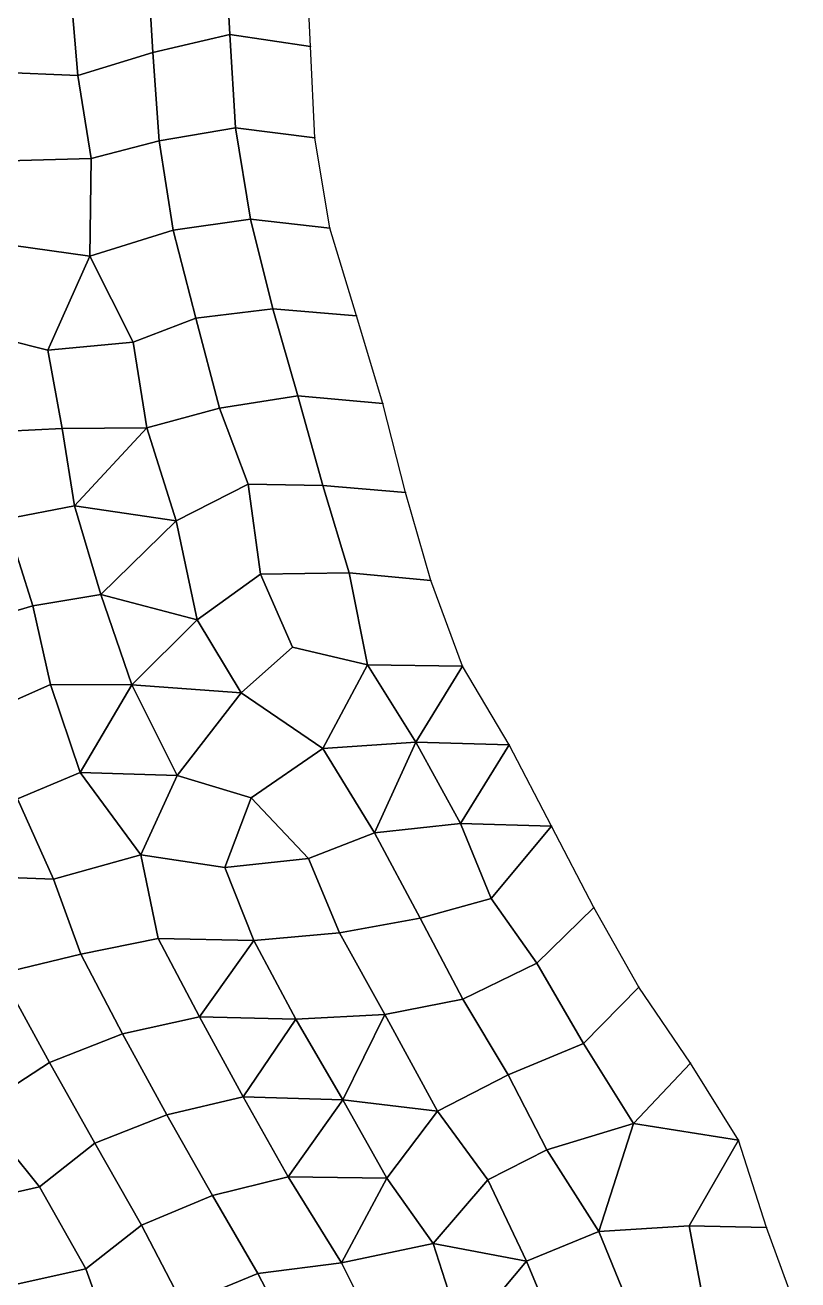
# Model space of a CAD drawing. Extents: x 727294 to 731543, y 8575035 to 8579824.
# Drawn here: x 729826.5 to 729995.1, y 8576537.1 to 8576811 of the extents above; entities that cross this region are included whole.
import ezdxf

# ---------------------------------------------------------------- set-up
doc = ezdxf.new("R2010")
doc.units = 0
for name, color, linetype in [('MESH_BOUND', 25, 'CONTINUOUS'), ('MESH_ELEMS', 250, 'CONTINUOUS'), ('MESH_NODES', 18, 'CONTINUOUS')]:
    doc.layers.add(name, color=color, linetype=linetype)

msp = doc.modelspace()

# ---------------------------------------------------------------- linework, layer by layer
at = {"layer": 'MESH_BOUND', "color": 25}
for points in [[(729888.81, 8576806.3, 38.17), (729887.81, 8576826.28, 38.17)], [(729889.76, 8576786.34, 38.17), (729888.81, 8576806.3, 38.17)], [(729893.02, 8576766.65, 38.17), (729889.76, 8576786.34, 38.17)], [(729898.79, 8576747.5, 38.17), (729893.02, 8576766.65, 38.17)], [(729904.57, 8576728.36, 38.17), (729898.79, 8576747.5, 38.17)], [(729909.52, 8576708.99, 38.17), (729904.57, 8576728.36, 38.17)], [(729914.99, 8576689.75, 38.17), (729909.52, 8576708.99, 38.17)], [(729921.94, 8576671.1, 38.17), (729914.99, 8576689.75, 38.17)], [(729932.08, 8576653.87, 38.17), (729921.94, 8576671.1, 38.17)], [(729941.34, 8576636.15, 38.17), (729932.08, 8576653.87, 38.17)], [(729950.55, 8576618.39, 38.17), (729941.34, 8576636.15, 38.17)], [(729960.38, 8576600.99, 38.17), (729950.55, 8576618.39, 38.17)], [(729971.64, 8576584.47, 38.17), (729960.38, 8576600.99, 38.17)], [(729982.13, 8576567.65, 38.17), (729971.64, 8576584.47, 38.17)], [(729988.24, 8576548.61, 38.17), (729982.13, 8576567.65, 38.17)], [(729995.08, 8576529.87, 38.17), (729988.24, 8576548.61, 38.17)]]:
    msp.add_polyline3d(points, dxfattribs=at)
at = {"layer": 'MESH_ELEMS', "color": 179}
for points in [[(729871.21, 8576808.88, 38.17), (729870.11, 8576828.72, 38.17), (729853.25, 8576824.61, 34.79), (729854.41, 8576804.99, 37.69)], [(729871.21, 8576808.88, 38.17), (729888.81, 8576806.3, 38.17), (729887.81, 8576826.28, 38.17), (729870.11, 8576828.72, 38.17)], [(729854.41, 8576804.99, 37.69), (729853.25, 8576824.61, 34.79), (729836.47, 8576818.89, 33.76), (729838.04, 8576799.98, 33.21)], [(729820.62, 8576800.68, 32.88), (729838.04, 8576799.98, 33.21), (729836.47, 8576818.89, 33.76), (729818.66, 8576820.01, 32.95)], [(729854.41, 8576804.99, 37.69), (729855.81, 8576785.73, 36.17), (729872.44, 8576788.52, 38.17), (729871.21, 8576808.88, 38.17)], [(729888.81, 8576806.3, 38.17), (729871.21, 8576808.88, 38.17), (729872.44, 8576788.52, 38.17), (729889.76, 8576786.34, 38.17)], [(729838.04, 8576799.98, 33.21), (729840.95, 8576781.83, 33.61), (729855.81, 8576785.73, 36.17), (729854.41, 8576804.99, 37.69)], [(729838.04, 8576799.98, 33.21), (729820.62, 8576800.68, 32.88), (729822.76, 8576781.34, 33.21), (729840.95, 8576781.83, 33.61)], [(729872.44, 8576788.52, 38.17), (729855.81, 8576785.73, 36.17), (729858.85, 8576766.22, 36.58), (729875.67, 8576768.63, 38.17)], [(729889.76, 8576786.34, 38.17), (729872.44, 8576788.52, 38.17), (729875.67, 8576768.63, 38.17), (729893.02, 8576766.65, 38.17)], [(729858.85, 8576766.22, 36.58), (729855.81, 8576785.73, 36.17), (729840.95, 8576781.83, 33.61), (729840.69, 8576760.53, 33.99)], [(729823.57, 8576762.95, 34.58), (729840.69, 8576760.53, 33.99), (729840.95, 8576781.83, 33.61), (729822.76, 8576781.34, 33.21)], [(729863.81, 8576747.03, 37.97), (729880.56, 8576749.08, 38.17), (729875.67, 8576768.63, 38.17), (729858.85, 8576766.22, 36.58)], [(729880.56, 8576749.08, 38.17), (729898.79, 8576747.5, 38.17), (729893.02, 8576766.65, 38.17), (729875.67, 8576768.63, 38.17)], [(729840.69, 8576760.53, 33.99), (729850.1, 8576741.81, 34.16), (729863.81, 8576747.03, 37.97), (729858.85, 8576766.22, 36.58)], [(729823.57, 8576762.95, 34.58), (729812.94, 8576744.69, 33.9), (729831.53, 8576740.01, 33.74), (729840.69, 8576760.53, 33.99)], [(729840.69, 8576760.53, 33.99), (729831.53, 8576740.01, 33.74), (729850.1, 8576741.81, 34.16), (729840.69, 8576760.53, 33.99)], [(729868.91, 8576727.34, 36.96), (729863.81, 8576747.03, 37.97), (729850.1, 8576741.81, 34.16), (729853.1, 8576723.1, 34.34)], [(729868.91, 8576727.34, 36.96), (729886.05, 8576730.09, 38.17), (729880.56, 8576749.08, 38.17), (729863.81, 8576747.03, 37.97)], [(729898.79, 8576747.5, 38.17), (729880.56, 8576749.08, 38.17), (729886.05, 8576730.09, 38.17), (729904.57, 8576728.36, 38.17)], [(729831.53, 8576740.01, 33.74), (729812.94, 8576744.69, 33.9), (729816.87, 8576722.03, 33.95), (729834.59, 8576722.92, 34.34)], [(729834.59, 8576722.92, 34.34), (729853.1, 8576723.1, 34.34), (729850.1, 8576741.81, 34.16), (729831.53, 8576740.01, 33.74)], [(729875.21, 8576710.82, 35.82), (729891.5, 8576710.47, 38.17), (729886.05, 8576730.09, 38.17), (729868.91, 8576727.34, 36.96)], [(729891.5, 8576710.47, 38.17), (729909.52, 8576708.99, 38.17), (729904.57, 8576728.36, 38.17), (729886.05, 8576730.09, 38.17)], [(729875.21, 8576710.82, 35.82), (729868.91, 8576727.34, 36.96), (729853.1, 8576723.1, 34.34), (729859.5, 8576702.76, 34.97)], [(729834.59, 8576722.92, 34.34), (729816.87, 8576722.03, 33.95), (729822.23, 8576703.13, 34.13), (729837.33, 8576706.06, 34.32)], [(729837.33, 8576706.06, 34.32), (729853.1, 8576723.1, 34.34), (729834.59, 8576722.92, 34.34), (729837.33, 8576706.06, 34.32)], [(729853.1, 8576723.1, 34.34), (729837.33, 8576706.06, 34.32), (729859.5, 8576702.76, 34.97), (729853.1, 8576723.1, 34.34)], [(729877.88, 8576691.13, 35.18), (729875.21, 8576710.82, 35.82), (729859.5, 8576702.76, 34.97), (729864.08, 8576681.2, 35.12)], [(729877.88, 8576691.13, 35.18), (729897.22, 8576691.44, 38.17), (729891.5, 8576710.47, 38.17), (729875.21, 8576710.82, 35.82)], [(729909.52, 8576708.99, 38.17), (729891.5, 8576710.47, 38.17), (729897.22, 8576691.44, 38.17), (729914.99, 8576689.75, 38.17)], [(729828.23, 8576684.21, 34.7), (729843.03, 8576686.73, 34.98), (729837.33, 8576706.06, 34.32), (729822.23, 8576703.13, 34.13)], [(729837.33, 8576706.06, 34.32), (729843.03, 8576686.73, 34.98), (729859.5, 8576702.76, 34.97), (729837.33, 8576706.06, 34.32)], [(729806.73, 8576699.21, 34.06), (729812.13, 8576679.53, 34.16), (729828.23, 8576684.21, 34.7), (729822.23, 8576703.13, 34.13)], [(729859.5, 8576702.76, 34.97), (729843.03, 8576686.73, 34.98), (729864.08, 8576681.2, 35.12), (729859.5, 8576702.76, 34.97)], [(729884.87, 8576675.24, 35.43), (729877.88, 8576691.13, 35.18), (729864.08, 8576681.2, 35.12), (729873.67, 8576665.24, 35.49)], [(729897.22, 8576691.44, 38.17), (729877.88, 8576691.13, 35.18), (729884.87, 8576675.24, 35.43), (729901.23, 8576671.39, 38.11)], [(729914.99, 8576689.75, 38.17), (729897.22, 8576691.44, 38.17), (729901.23, 8576671.39, 38.11), (729921.94, 8576671.1, 38.17)], [(729832.05, 8576667.08, 35.2), (729849.83, 8576666.98, 35.27), (729843.03, 8576686.73, 34.98), (729828.23, 8576684.21, 34.7)], [(729849.83, 8576666.98, 35.27), (729864.08, 8576681.2, 35.12), (729843.03, 8576686.73, 34.98), (729849.83, 8576666.98, 35.27)], [(729832.05, 8576667.08, 35.2), (729828.23, 8576684.21, 34.7), (729812.13, 8576679.53, 34.16), (729817.96, 8576660.79, 35.2)], [(729849.83, 8576666.98, 35.27), (729873.67, 8576665.24, 35.49), (729864.08, 8576681.2, 35.12), (729849.83, 8576666.98, 35.27)], [(729891.46, 8576653.08, 35.48), (729901.23, 8576671.39, 38.11), (729884.87, 8576675.24, 35.43), (729873.67, 8576665.24, 35.49)], [(729901.23, 8576671.39, 38.11), (729891.46, 8576653.08, 35.48), (729911.76, 8576654.46, 38.16), (729901.23, 8576671.39, 38.11)], [(729921.94, 8576671.1, 38.17), (729901.23, 8576671.39, 38.11), (729911.76, 8576654.46, 38.16), (729921.94, 8576671.1, 38.17)], [(729932.08, 8576653.87, 38.17), (729921.94, 8576671.1, 38.17), (729911.76, 8576654.46, 38.16), (729932.08, 8576653.87, 38.17)], [(729838.58, 8576647.88, 35.36), (729832.05, 8576667.08, 35.2), (729817.96, 8576660.79, 35.2), (729824.85, 8576642.09, 35.35)], [(729832.05, 8576667.08, 35.2), (729838.58, 8576647.88, 35.36), (729849.83, 8576666.98, 35.27), (729832.05, 8576667.08, 35.2)], [(729849.83, 8576666.98, 35.27), (729838.58, 8576647.88, 35.36), (729859.7, 8576647.22, 35.39), (729849.83, 8576666.98, 35.27)], [(729859.7, 8576647.22, 35.39), (729873.67, 8576665.24, 35.49), (729849.83, 8576666.98, 35.27), (729859.7, 8576647.22, 35.39)], [(729875.84, 8576642.31, 35.4), (729891.46, 8576653.08, 35.48), (729873.67, 8576665.24, 35.49), (729859.7, 8576647.22, 35.39)], [(729902.74, 8576634.69, 35.58), (729911.76, 8576654.46, 38.16), (729891.46, 8576653.08, 35.48), (729902.74, 8576634.69, 35.58)], [(729921.46, 8576636.76, 38.17), (729911.76, 8576654.46, 38.16), (729902.74, 8576634.69, 35.58), (729921.46, 8576636.76, 38.17)], [(729911.76, 8576654.46, 38.16), (729921.46, 8576636.76, 38.17), (729932.08, 8576653.87, 38.17), (729911.76, 8576654.46, 38.16)], [(729932.08, 8576653.87, 38.17), (729921.46, 8576636.76, 38.17), (729941.34, 8576636.15, 38.17), (729932.08, 8576653.87, 38.17)], [(729888.34, 8576629.1, 35.39), (729902.74, 8576634.69, 35.58), (729891.46, 8576653.08, 35.48), (729875.84, 8576642.31, 35.4)], [(729832.73, 8576624.56, 35.37), (729851.76, 8576629.87, 35.4), (729838.58, 8576647.88, 35.36), (729824.85, 8576642.09, 35.35)], [(729838.58, 8576647.88, 35.36), (729851.76, 8576629.87, 35.4), (729859.7, 8576647.22, 35.39), (729838.58, 8576647.88, 35.36)], [(729870.13, 8576627.13, 35.42), (729875.84, 8576642.31, 35.4), (729859.7, 8576647.22, 35.39), (729851.76, 8576629.87, 35.4)], [(729832.73, 8576624.56, 35.37), (729824.85, 8576642.09, 35.35), (729813.55, 8576625.3, 35.37), (729832.73, 8576624.56, 35.37)], [(729888.34, 8576629.1, 35.39), (729875.84, 8576642.31, 35.4), (729870.13, 8576627.13, 35.42), (729888.34, 8576629.1, 35.39)], [(729902.74, 8576634.69, 35.58), (729888.34, 8576629.1, 35.39), (729895.08, 8576612.91, 35.53), (729912.68, 8576616.06, 35.64)], [(729912.68, 8576616.06, 35.64), (729928.21, 8576620.36, 38.14), (729921.46, 8576636.76, 38.17), (729902.74, 8576634.69, 35.58)], [(729928.21, 8576620.36, 38.14), (729941.34, 8576636.15, 38.17), (729921.46, 8576636.76, 38.17), (729928.21, 8576620.36, 38.14)], [(729928.21, 8576620.36, 38.14), (729938.13, 8576606.24, 38.16), (729950.55, 8576618.39, 38.17), (729941.34, 8576636.15, 38.17)], [(729838.69, 8576608.21, 35.09), (729855.55, 8576611.66, 35.22), (729851.76, 8576629.87, 35.4), (729832.73, 8576624.56, 35.37)], [(729855.55, 8576611.66, 35.22), (729876.42, 8576611.22, 35.27), (729870.13, 8576627.13, 35.42), (729851.76, 8576629.87, 35.4)], [(729876.42, 8576611.22, 35.27), (729895.08, 8576612.91, 35.53), (729888.34, 8576629.1, 35.39), (729870.13, 8576627.13, 35.42)], [(729832.73, 8576624.56, 35.37), (729813.55, 8576625.3, 35.37), (729821.28, 8576604, 34.93), (729838.69, 8576608.21, 35.09)], [(729928.21, 8576620.36, 38.14), (729912.68, 8576616.06, 35.64), (729921.99, 8576598.44, 35.71), (729938.13, 8576606.24, 38.16)], [(729960.38, 8576600.99, 38.17), (729950.55, 8576618.39, 38.17), (729938.13, 8576606.24, 38.16), (729948.32, 8576588.75, 38.17)], [(729904.96, 8576595.05, 35.65), (729921.99, 8576598.44, 35.71), (729912.68, 8576616.06, 35.64), (729895.08, 8576612.91, 35.53)], [(729885.55, 8576594.02, 34.97), (729904.96, 8576595.05, 35.65), (729895.08, 8576612.91, 35.53), (729876.42, 8576611.22, 35.27)], [(729855.55, 8576611.66, 35.22), (729838.69, 8576608.21, 35.09), (729847.81, 8576590.81, 34.74), (729864.55, 8576594.54, 34.88)], [(729864.55, 8576594.54, 34.88), (729876.42, 8576611.22, 35.27), (729855.55, 8576611.66, 35.22), (729864.55, 8576594.54, 34.88)], [(729864.55, 8576594.54, 34.88), (729885.55, 8576594.02, 34.97), (729876.42, 8576611.22, 35.27), (729864.55, 8576594.54, 34.88)], [(729838.69, 8576608.21, 35.09), (729821.28, 8576604, 34.93), (729831.84, 8576584.61, 34.56), (729847.81, 8576590.81, 34.74)], [(729931.86, 8576581.92, 35.78), (729948.32, 8576588.75, 38.17), (729938.13, 8576606.24, 38.16), (729921.99, 8576598.44, 35.71)], [(729831.84, 8576584.61, 34.56), (729821.28, 8576604, 34.93), (729809, 8576590.91, 34.6), (729816.08, 8576574.35, 34.33)], [(729948.32, 8576588.75, 38.17), (729959.22, 8576571.3, 38.17), (729971.64, 8576584.47, 38.17), (729960.38, 8576600.99, 38.17)], [(729916.51, 8576573.95, 35.72), (729931.86, 8576581.92, 35.78), (729921.99, 8576598.44, 35.71), (729904.96, 8576595.05, 35.65)], [(729857.45, 8576573.16, 34.45), (729874.11, 8576577.12, 34.58), (729864.55, 8576594.54, 34.88), (729847.81, 8576590.81, 34.74)], [(729885.55, 8576594.02, 34.97), (729864.55, 8576594.54, 34.88), (729874.11, 8576577.12, 34.58), (729885.55, 8576594.02, 34.97)], [(729885.55, 8576594.02, 34.97), (729874.11, 8576577.12, 34.58), (729895.82, 8576576.45, 35.03), (729885.55, 8576594.02, 34.97)], [(729885.55, 8576594.02, 34.97), (729895.82, 8576576.45, 35.03), (729904.96, 8576595.05, 35.65), (729885.55, 8576594.02, 34.97)], [(729904.96, 8576595.05, 35.65), (729895.82, 8576576.45, 35.03), (729916.51, 8576573.95, 35.72), (729904.96, 8576595.05, 35.65)], [(729841.74, 8576566.96, 34.29), (729857.45, 8576573.16, 34.45), (729847.81, 8576590.81, 34.74), (729831.84, 8576584.61, 34.56)], [(729940.35, 8576565.56, 35.66), (729959.22, 8576571.3, 38.17), (729948.32, 8576588.75, 38.17), (729931.86, 8576581.92, 35.78)], [(729816.08, 8576574.35, 34.33), (729829.68, 8576557.49, 34.13), (729841.74, 8576566.96, 34.29), (729831.84, 8576584.61, 34.56)], [(729982.13, 8576567.65, 38.17), (729971.64, 8576584.47, 38.17), (729959.22, 8576571.3, 38.17), (729982.13, 8576567.65, 38.17)], [(729931.86, 8576581.92, 35.78), (729916.51, 8576573.95, 35.72), (729927.46, 8576558.99, 35.62), (729940.35, 8576565.56, 35.66)], [(729874.11, 8576577.12, 34.58), (729857.45, 8576573.16, 34.45), (729867.41, 8576555.59, 34.17), (729883.93, 8576559.63, 34.33)], [(729883.93, 8576559.63, 34.33), (729895.82, 8576576.45, 35.03), (729874.11, 8576577.12, 34.58), (729883.93, 8576559.63, 34.33)], [(729829.68, 8576557.49, 34.13), (729816.08, 8576574.35, 34.33), (729810.12, 8576553.05, 34.05), (729829.68, 8576557.49, 34.13)], [(729895.82, 8576576.45, 35.03), (729883.93, 8576559.63, 34.33), (729905.46, 8576559.38, 35.54), (729895.82, 8576576.45, 35.03)], [(729905.46, 8576559.38, 35.54), (729916.51, 8576573.95, 35.72), (729895.82, 8576576.45, 35.03), (729905.46, 8576559.38, 35.54)], [(729851.9, 8576549.09, 34.03), (729867.41, 8576555.59, 34.17), (729857.45, 8576573.16, 34.45), (729841.74, 8576566.96, 34.29)], [(729905.46, 8576559.38, 35.54), (729915.5, 8576545.12, 35.62), (729927.46, 8576558.99, 35.62), (729916.51, 8576573.95, 35.72)], [(729951.67, 8576547.74, 35.61), (729959.22, 8576571.3, 38.17), (729940.35, 8576565.56, 35.66), (729951.67, 8576547.74, 35.61)], [(729959.22, 8576571.3, 38.17), (729951.67, 8576547.74, 35.61), (729971.34, 8576548.93, 38.17), (729982.13, 8576567.65, 38.17)], [(729851.9, 8576549.09, 34.03), (729841.74, 8576566.96, 34.29), (729829.68, 8576557.49, 34.13), (729839.82, 8576539.53, 33.92)], [(729982.13, 8576567.65, 38.17), (729971.34, 8576548.93, 38.17), (729988.24, 8576548.61, 38.17), (729982.13, 8576567.65, 38.17)], [(729940.35, 8576565.56, 35.66), (729927.46, 8576558.99, 35.62), (729935.89, 8576541.25, 35.58), (729951.67, 8576547.74, 35.61)], [(729877.3, 8576538.53, 33.92), (729895.56, 8576540.88, 34.47), (729883.93, 8576559.63, 34.33), (729867.41, 8576555.59, 34.17)], [(729883.93, 8576559.63, 34.33), (729895.56, 8576540.88, 34.47), (729905.46, 8576559.38, 35.54), (729883.93, 8576559.63, 34.33)], [(729895.56, 8576540.88, 34.47), (729915.5, 8576545.12, 35.62), (729905.46, 8576559.38, 35.54), (729895.56, 8576540.88, 34.47)], [(729927.46, 8576558.99, 35.62), (729915.5, 8576545.12, 35.62), (729935.89, 8576541.25, 35.58), (729927.46, 8576558.99, 35.62)], [(729829.68, 8576557.49, 34.13), (729810.12, 8576553.05, 34.05), (729819.69, 8576535.15, 33.89), (729839.82, 8576539.53, 33.92)], [(729867.41, 8576555.59, 34.17), (729851.9, 8576549.09, 34.03), (729860.95, 8576531.77, 33.85), (729877.3, 8576538.53, 33.92)], [(729839.82, 8576539.53, 33.92), (729846.93, 8576519.81, 33.78), (729860.95, 8576531.77, 33.85), (729851.9, 8576549.09, 34.03)], [(729959.57, 8576528.28, 35.64), (729951.67, 8576547.74, 35.61), (729935.89, 8576541.25, 35.58), (729943.61, 8576522.72, 35.6)], [(729959.57, 8576528.28, 35.64), (729974.43, 8576532.75, 38.17), (729971.34, 8576548.93, 38.17), (729951.67, 8576547.74, 35.61)], [(729974.43, 8576532.75, 38.17), (729995.08, 8576529.87, 38.17), (729988.24, 8576548.61, 38.17), (729971.34, 8576548.93, 38.17)], [(729904.79, 8576522.39, 35.24), (729922.09, 8576524.69, 35.58), (729915.5, 8576545.12, 35.62), (729895.56, 8576540.88, 34.47)], [(729935.89, 8576541.25, 35.58), (729915.5, 8576545.12, 35.62), (729922.09, 8576524.69, 35.58), (729935.89, 8576541.25, 35.58)], [(729943.61, 8576522.72, 35.6), (729935.89, 8576541.25, 35.58), (729922.09, 8576524.69, 35.58), (729943.61, 8576522.72, 35.6)], [(729839.82, 8576539.53, 33.92), (729819.69, 8576535.15, 33.89), (729829.53, 8576517.28, 33.76), (729846.93, 8576519.81, 33.78)], [(729877.3, 8576538.53, 33.92), (729860.95, 8576531.77, 33.85), (729870.76, 8576517.1, 33.73), (729886.72, 8576520.43, 33.85)], [(729886.72, 8576520.43, 33.85), (729904.79, 8576522.39, 35.24), (729895.56, 8576540.88, 34.47), (729877.3, 8576538.53, 33.92)]]:
    msp.add_3dface(points, dxfattribs=at)
at = {"layer": 'MESH_NODES', "color": 18}
for p in [(729871.21, 8576808.88, 38.17), (729854.41, 8576804.99, 37.69), (729888.81, 8576806.3, 38.17), (729838.04, 8576799.98, 33.21), (729872.44, 8576788.52, 38.17), (729855.81, 8576785.73, 36.17), (729889.76, 8576786.34, 38.17), (729840.95, 8576781.83, 33.61), (729875.67, 8576768.63, 38.17), (729858.85, 8576766.22, 36.58), (729893.02, 8576766.65, 38.17), (729840.69, 8576760.53, 33.99), (729863.81, 8576747.03, 37.97), (729880.56, 8576749.08, 38.17), (729898.79, 8576747.5, 38.17), (729850.1, 8576741.81, 34.16), (729831.53, 8576740.01, 33.74), (729886.05, 8576730.09, 38.17), (729904.57, 8576728.36, 38.17), (729868.91, 8576727.34, 36.96), (729834.59, 8576722.92, 34.34), (729853.1, 8576723.1, 34.34), (729875.21, 8576710.82, 35.82), (729891.5, 8576710.47, 38.17), (729909.52, 8576708.99, 38.17), (729837.33, 8576706.06, 34.32), (729859.5, 8576702.76, 34.97), (729877.88, 8576691.13, 35.18), (729897.22, 8576691.44, 38.17), (729914.99, 8576689.75, 38.17), (729843.03, 8576686.73, 34.98), (729828.23, 8576684.21, 34.7), (729864.08, 8576681.2, 35.12), (729884.87, 8576675.24, 35.43), (729901.23, 8576671.39, 38.11), (729921.94, 8576671.1, 38.17), (729832.05, 8576667.08, 35.2), (729849.83, 8576666.98, 35.27), (729873.67, 8576665.24, 35.49), (729911.76, 8576654.46, 38.16), (729932.08, 8576653.87, 38.17), (729891.46, 8576653.08, 35.48), (729838.58, 8576647.88, 35.36), (729859.7, 8576647.22, 35.39), (729875.84, 8576642.31, 35.4), (729902.74, 8576634.69, 35.58), (729921.46, 8576636.76, 38.17), (729941.34, 8576636.15, 38.17), (729851.76, 8576629.87, 35.4), (729888.34, 8576629.1, 35.39), (729870.13, 8576627.13, 35.42), (729832.73, 8576624.56, 35.37), (729928.21, 8576620.36, 38.14), (729950.55, 8576618.39, 38.17), (729912.68, 8576616.06, 35.64), (729895.08, 8576612.91, 35.53), (729855.55, 8576611.66, 35.22), (729876.42, 8576611.22, 35.27), (729838.69, 8576608.21, 35.09), (729938.13, 8576606.24, 38.16), (729960.38, 8576600.99, 38.17), (729921.99, 8576598.44, 35.71), (729864.55, 8576594.54, 34.88), (729885.55, 8576594.02, 34.97), (729904.96, 8576595.05, 35.65), (729847.81, 8576590.81, 34.74), (729948.32, 8576588.75, 38.17), (729831.84, 8576584.61, 34.56), (729971.64, 8576584.47, 38.17), (729931.86, 8576581.92, 35.78), (729874.11, 8576577.12, 34.58), (729895.82, 8576576.45, 35.03), (729857.45, 8576573.16, 34.45), (729916.51, 8576573.95, 35.72), (729959.22, 8576571.3, 38.17), (729841.74, 8576566.96, 34.29), (729982.13, 8576567.65, 38.17), (729940.35, 8576565.56, 35.66), (729883.93, 8576559.63, 34.33), (729905.46, 8576559.38, 35.54), (729927.46, 8576558.99, 35.62), (729829.68, 8576557.49, 34.13), (729867.41, 8576555.59, 34.17), (729851.9, 8576549.09, 34.03), (729951.67, 8576547.74, 35.61), (729971.34, 8576548.93, 38.17), (729988.24, 8576548.61, 38.17), (729915.5, 8576545.12, 35.62), (729935.89, 8576541.25, 35.58), (729839.82, 8576539.53, 33.92), (729877.3, 8576538.53, 33.92), (729895.56, 8576540.88, 34.47)]:
    msp.add_point(p, dxfattribs=at)

doc.saveas('drawing.dxf')
